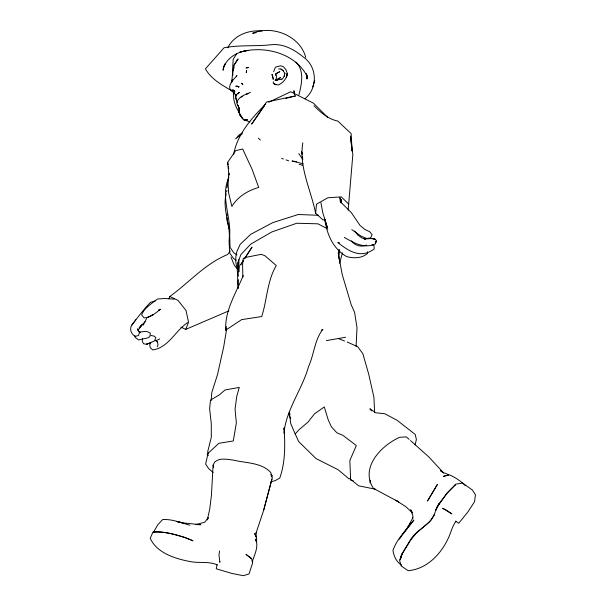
<?xml version="1.0" encoding="UTF-8"?>
<svg xmlns="http://www.w3.org/2000/svg" width="606" height="606" viewBox="0 0 606 606"><rect width="100%" height="100%" fill="white"/><g stroke="black" fill="none" stroke-linecap="round" stroke-linejoin="round"><path stroke-width="0.91" d="M307.007 75.583L306.992 78.871L307.537 76.182M340.913 201.866L341.223 199.472L340.905 202.616M219.599 550.945L218.986 554.907L219.826 562.323L220.008 561.739M242.855 277.162L242.582 264.633L243.286 258.239L243.998 258.648L245.778 257.383L261.163 254.353L264.83 255.664L276.283 265.557C267.102 280.881 267.148 299.818 261.709 316.544L241.635 319.627L225.705 330.141C224.728 310.401 235.984 293.107 243.256 275.495M239.037 110.163L239.612 114.314L242.892 118.814C238.022 111.004 232.007 101.816 233.969 92.263M256.005 533.197L263.58 510.525L272.299 477.566L270.753 472.491C261.391 462.333 245.991 463.242 233.431 460.105C227.25 459.469 219.842 457.416 214.668 462.09L213.085 465.173L211.449 495.155L209.737 509.116L207.32 519.887L208.259 517.782L204.646 522.266L195.859 524.546M238.885 86.461L238.537 87.287C239.946 86.249 237.151 86.764 235.825 86.287L237.022 86.15M356.093 346.473L356.995 327.634L354.593 312.355L351.185 304.704L342.193 274.488L338.193 252.71M339.671 249.536L338.527 255.868M283.934 429.646L284.047 427.874C285.168 444.668 285.456 461.999 279.76 478.073L275.169 480.641L270.912 481.778M217.024 564.724L216.259 568.792L231.765 573.405L243.37 575.7L249.051 573.882L252.619 562.974L251.626 558.656L245.975 554.361L250.967 558.24L250.589 557.74M348.162 210.161L352.844 154.568L350.465 136.07L351.541 146.379M340.966 202.889L341.223 199.472M370.031 482.914L370.243 480.285M211.138 400.634L211.797 392.544L217.463 374.773L223.712 346.814L226.697 328.657M256.262 532.288L255.868 536.931L254.664 533.507C256.709 535.954 256.921 539.317 256.459 542.355L255.565 539.105C259.103 546.483 254.368 554.702 252.27 561.883M412.686 518.698L412.921 516.001L410.663 509.767L412.724 513.002L405.641 506.571L395.688 500.17L398.786 501.98L373.47 488.406C359.744 467.726 381.341 445.349 399.733 437.297L406.285 436.888L409.111 439.35M324.725 219.811L322.922 219.872L315.628 213.251L316.529 204.139L327.816 197.783L341.284 196.874L348.708 204.116M234.105 92.233L233.916 93.96L233.833 92.226M238.279 279.639L237.847 283.434L238.378 288.494M235.893 96.521L236.181 94.18L235.598 96.93L237.249 102.785M233.431 70.841L233.984 66.493L232.757 71.485L231.727 82.219L232.356 79.704L231.447 82.78M283.934 433.222C286.214 409.368 302.152 389.544 308.492 366.728C313.938 355.184 314.65 339.224 322.922 329.331L321.324 330.278M273.412 81.749L273.238 83.007L273.95 83.779L275.995 84.673L278.571 84.908C283.032 82.772 287.002 78.492 287.252 73.341L285.85 69.516L283.244 66.615L280.517 65.804L275.442 67.137L273.601 71.773M302.833 142.819C298.675 166.892 310.984 190.095 315.628 213.251M275.594 75.386L275.844 73.758L279.843 71.652L278.737 72.296M226.886 187.883L228.704 176.914M229 175.089L229.303 173.263M142.599 338.686L142.175 340.943L143.478 343.708L146.394 344.291L149.811 343.079M225.705 330.141L226.379 326.611M271.98 479.149L263.58 510.525M226.235 193.844C221.97 209.456 231.144 224.955 229.06 240.68L229.674 253.066L233.53 258.429L236.12 260.232M226.599 192.072L226.962 190.299M375.425 243.824L375.978 241.302L375.425 243.824C364.471 249.202 353.639 242.809 344.299 237.385M208.312 452.334L205.631 464.082L208.54 468.415L213.13 472.566M415.087 444.857L416.383 439.509L415.231 434.449L396.983 420.208L384.727 413.731L375.629 412.777L369.88 408.732L371.47 410.83M207.57 452.227L211.305 437.259L211.267 423.389L209.631 408.898L210.464 400.157L219.349 394.854L225.061 389.961L239.279 387.416L236.749 396.46L235.052 409.164L236.348 422.897L233.295 440.956L218.811 443.304L207.123 454.205L208.396 455.47M298.932 94.862C301.576 84.211 304.697 70.834 295.963 62.145M233.613 154.644C237.173 134.32 251.49 118.344 265.511 104.171M400.149 559.808L402.179 553.816M339.549 263.299L342.488 252.876M233.378 91.824C223.167 85.62 211.327 79.606 205.434 68.842L224.046 47.783C239.643 44.723 255.755 46.533 271.518 44.708C283.623 43.48 294.66 49.859 303.674 57.29C317.514 67.046 317.839 88.431 304.833 98.839M312.749 86.9L314.734 80.409M155.484 300.75L150.455 302.386C143.486 309.575 137.615 317.589 131.502 325.49C129.389 329.331 131.35 334.77 135.486 336.285L138.494 335.535L139.501 332.823L137.486 328.861L138.297 330.853M400.414 559.012L402.02 554.21L409.914 541.309M157.265 346.708L158.052 344.579L157.196 341.481M400.286 559.308L401.369 556.172M430.351 521.213L434.123 514.926C428.904 525.978 415.822 530.023 409.906 540.681L401.513 554.604L399.619 560.611L401.195 565.989L408.133 570.678C426.268 569.261 440.479 554.717 447.925 538.992C450.909 533.212 451.955 526.402 456.068 521.243L455.56 521.183L458.734 523.266L468.165 511.562L474.596 501.654L475.422 494.784L472.453 490.095L462.666 483.065L455.879 484.118L447.281 492.754L438.221 504.934L437.305 506.752L439.411 503.26L435.881 510.01L437.062 507.108L447.039 493.307L455.28 484.921L454.848 485.217M434.047 515.115L437.062 507.108M168.892 298.856L169.794 296.501C189.019 282.638 205.305 263.549 227.621 254.55L230.219 250.99M180.883 327.081L185.709 329.406L188.542 322.263L186.012 310.446L177.922 300.326L169.794 296.501M375.667 242.718L376.508 240.627L374.925 239.112L372.902 238.484L364.13 238.984L365.653 238.969L362.161 238.097L357.926 235.189L354.586 230.977M223.796 66.524L225.515 63.372L223.432 67.38L223.069 70.296C225 58.57 237.022 51.752 248.005 50.419L239.923 52.101M228.848 177.55C220.22 196.192 230.848 215.789 229.697 234.916L230.03 247.316L233.757 252.71L236.954 254.975M236.378 76.773L236.901 75.561C234.014 79.439 228.242 83.795 229.954 89.18L235.885 95.028L235.961 95.998M153.568 532.098L157.84 524.682L162.65 519.577C172.036 518.948 180.974 522.743 189.852 525.228M412.936 517.675L406.967 528.856L411.103 522.486L399.271 539.249M143.213 325.157L146.644 318.453M138.153 330.323L141.736 325.043L140.016 326.967L145.137 321.642M227.788 47.844C233.764 35.216 248.786 29.709 262.034 31.004M236.545 53.889L233.196 59.312L232.59 69.455L232.878 75.189M150.856 342.769L149.735 344.769L150.227 347.662L152.773 349.957C168.695 347.488 175.346 330.679 187.625 322.597M243.392 260.406L240.484 265.049L243.498 260.375M244.847 258.08L252.043 247.127L244.498 258.815M227.667 162.31L235.734 150.599L242.703 149.046L252.24 169.703L258.701 187.428C247.983 190.519 237.514 196.738 231.886 206.487L228.674 193.185L227.947 181.739L228.826 174.566L227.667 162.31L228.121 164.991M264.534 105.777L251.641 124.154L266.61 101.982L295.675 95.862L285.835 98.399M131.502 325.49L135.85 319.718M403.142 533.757L413.898 520.024C406.588 529.826 396.945 538.651 392.953 550.43C393.764 556.103 396.483 562.065 401.551 565.072M271.215 476.816L272.245 475.483L270.571 474.672M410.36 540.582L416.08 533.303L429.669 521.796M139.1 328.043L142.516 324.308M241.15 97.18L242.256 96.286M160.529 309.181C155.689 312.991 150.583 317.567 144.13 317.892L141.63 314.961C144.152 307.878 151.773 303.598 157.522 299L164.65 298.5L174.278 299.114M242.074 133.911L235.696 138.804L239.173 134.88L242.423 132.881M277.639 79.462L280.616 77.568L276.2 79.841L276.487 76.523L275.844 73.758L278.184 72.622M159.886 309.522L158.59 310.196L159.878 309.651M148.394 343.299L146.394 344.291L154.363 341.034L155.893 337.853L154.462 336.239L150.977 335.429M147.743 317.362L153.659 314.438L151.886 315.309M268.693 102.262L290.736 91.748L313.484 103.187L327.649 117.352M155.954 340.716L159.711 338.943M250.49 92.339L246.725 94.044L248.104 93.445C243.491 95.248 237.143 97.824 236.848 103.573L238.355 106.027L238.741 108.36L238.355 106.027L237.408 105.133M185.709 329.406L228.894 310.863M154.742 531.765L152.863 532.204L150.235 538.386C156.924 552.937 174.71 558.565 189.345 561.406C198.571 563.527 208.752 560.959 217.486 564.959M366.751 245.051C361.274 247.392 354.851 245.718 351.374 240.809M239.862 52.146C264.125 45.208 295.327 52.889 307.34 76.606M236.166 86.347L237.469 86.09M326.354 340.625L345.594 337.247M245.96 67.978L248.574 67.539L246.475 67.895M256.171 32.709L252.672 33.269C272.488 24.801 300.25 35.928 305.75 57.487M244.127 120.086L247.392 119.836L244.127 120.086L241.665 117.769L239.809 114.595L240.332 115.526L238.961 111.671L239.219 107.853L238.961 111.671L239.612 114.314L239.264 111.822M197.48 524.698L200.768 524.705L184.156 523.039L176.361 521.471L182.838 523.061M318.62 215.304L298.319 214.501L272.836 222.591L250.687 234.34L240.173 244.347L236.802 251.74L235.901 256.05L235.764 261.428L236.454 265.686L238.809 271.329M278.601 68.91L280.926 69.023L283.313 70.826L284.926 73.75L284.797 73.265L284.176 76.318L284.441 75.886L282.904 78.31L281.464 79.424L281.964 79.265L275.207 80.075L276.684 80.318M231.84 89.839L234.658 90.855L233.09 90.044L234.658 90.855L234.901 91.771M296.645 161.726L292.047 160.999L303.03 163.741M339.602 242.847L337.739 242.498C349.291 251.558 360.684 258.838 374.137 249.051L374.069 245.453L371.97 244.771M375.167 489.14L358.623 485.815L349.685 478.452M353.381 480.884L350.647 480.217L349.851 460.469L356.336 445.562L342.867 435.305L336.944 432.843L331.346 426.76L328.164 419.663L324.293 406.944L314.567 413.754L308.083 422.003L298.917 429.828L295.205 433.987L298.697 441.6L316.037 458.583L338.004 469.65L349.139 478.975M299.099 164.309L302.53 165.233M184.466 537.28C174.316 534.628 163.847 530.894 153.204 532.068C166.877 531.424 180.535 535.53 193.041 540.825L184.769 537.401M281.699 158.408L283.441 158.999M286.055 159.901L288.661 160.795M244.771 120.049L249.99 121.973M338.686 338.739L344.594 341.011M347.124 341.989L357.669 346.7L362.805 353.586L368.653 373.947L373.932 397.339L374.599 412.201M280.926 69.023L283.313 70.826M445.455 509.661L442.645 508.328L451.864 513.888L446.16 509.994M327.846 229.068L318.021 223.826L296.766 223.243L271.829 231.946L250.74 244.135L240.938 254.52L238.006 262.209L237.31 266.587L237.363 271.988L238.128 276.139M351.775 229.644L361.153 236.181L366.804 238.491L370.69 237.87L372.114 234.598L369.683 231.75L364.842 229.409L360.093 225.523L351.336 212.63L341.231 202.646L339.921 197.685L340.314 202.063M155.583 340.413L157.56 341.928M443.372 472.877L440.464 470.627L444.001 473.028L445.781 473.286L448.652 474.998L443.228 476.422L449.281 474.786C455.144 477.278 460.984 481.134 465.393 485.739M410.527 440.585L428.859 457.007L443.494 472.786M140.342 332.542L139.175 331.459L140.334 331.982L146.258 331.346L148.144 332.027L150.333 333.164L149.864 336.671L147.584 337.936L138.486 339.943L135.077 337.262L134.714 335.716M313.961 105.702C320.642 112.496 328.232 119.132 337.83 121.086L351.124 133.585L352.124 150.902M258.361 138.13L260.368 140.062M237.749 269.556L234.249 265.133L230.962 257.058M298.766 153.606L302.886 159.423M237.711 105.421L238.453 106.611M295.152 433.994L290.683 423.382L289.289 412.125M288.592 413.618L290.668 418.814M302.243 153.583L301.561 151.826L302.083 154.485M273.564 78.992L271.988 74.28L273.124 79.409M237.976 262.822L238.84 265.451L239.029 271.662M238.862 259.618L238.984 266.928L237.59 277.533L238.302 287.767M213.085 465.173L213.668 467.499M235.598 96.93L236.416 100.354M289.638 412.769L289.979 414.496M229.31 228.992L226.962 220.402L226.955 217.698M302.432 156.265L302.78 158.037M320.945 202.677L322.74 212.585L327.354 227.583L324.589 218.698C326.96 234.287 332.603 248.165 346.465 256.52C353.374 258.542 362.002 258.482 367.577 253.353L367.471 251.695M294.569 94.392L293.925 90.733L294.577 94.453M228.432 166.779L228.735 168.566M306.25 73.349L306.992 78.871L306.666 74.386M351.738 148.258L352.033 151.068M338.807 249.755L338.898 258.891M226.939 214.092L226.947 215.895M246.634 70.425L246.278 72.508L246.634 70.425M287.252 73.341L286.486 77.129L287.252 73.341M437.388 484.452L427.578 500.882L437.388 484.452M237.219 60.009L233.795 65.539L238.12 58.964L237.219 60.009M238.764 92.771L237.476 94.074L239.582 92.354L238.764 92.771M277.177 80.174L275.207 80.075L277.177 80.174M275.995 84.673L274.245 83.84L275.995 84.673M374.432 238.999L371.114 238.461L374.925 239.112L374.432 238.999M242.256 83.886L241.476 83.234L242.786 84.628L242.256 83.886"/></g></svg>
